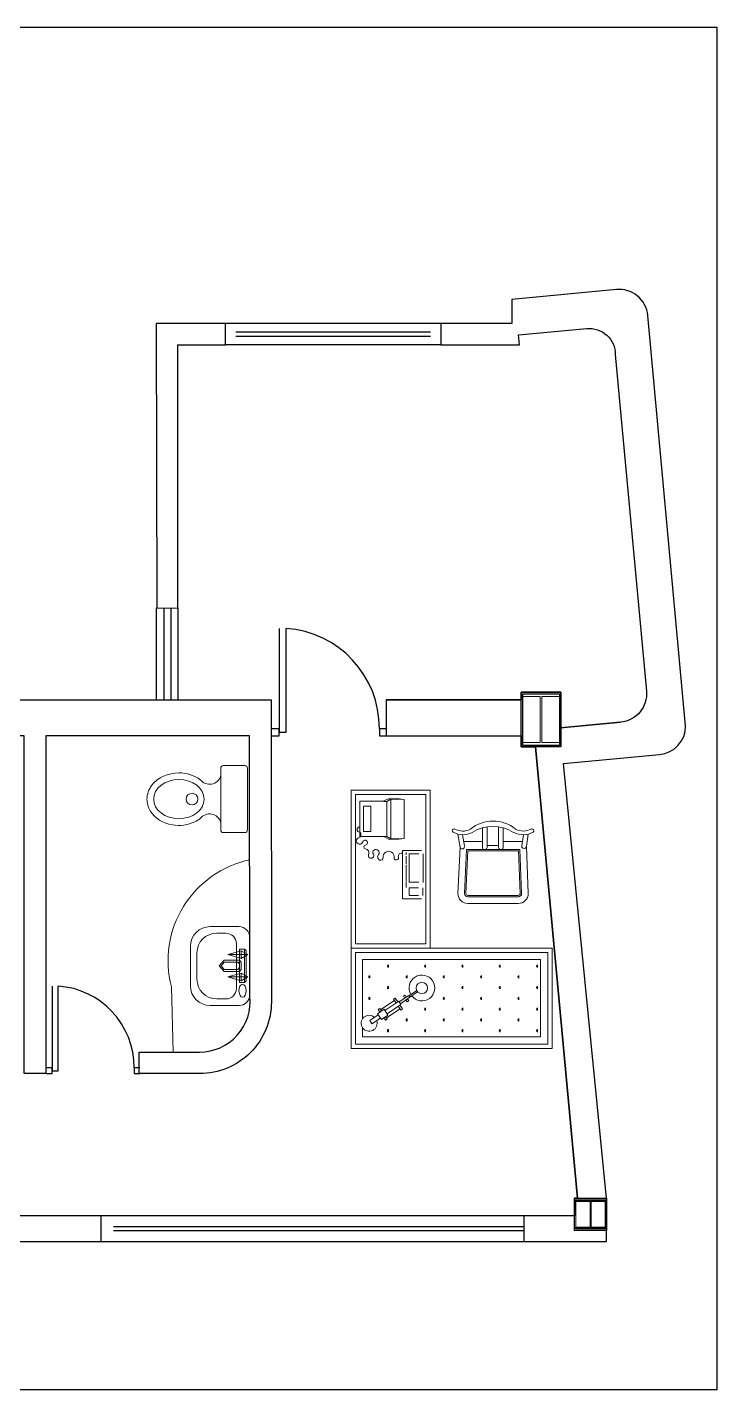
# Model space of a CAD drawing. Header units: millimetres. Extents: x -0.3 to 33.7, y -1 to 21.2.
# Drawn here: x 8.83 to 13.63, y -1.03 to 8.47 of the extents above; entities that cross this region are included whole.
import ezdxf

# ---------------------------------------------------------------- set-up
doc = ezdxf.new("R2010")
doc.units = ezdxf.units.MM
doc.header["$LTSCALE"] = 0.5
doc.layers.add('CUADROS', color=7, linetype='Continuous', plot=False)
doc.layers.add('EDIFICIO', color=7, linetype='Continuous')
doc.layers.add('VENTANA', color=8, linetype='Continuous')
doc.layers.add('ESTRUCTURAL', color=7, linetype='Continuous', lineweight=15)
doc.layers.add('MUEBLES', color=251, linetype='Continuous', lineweight=5)
doc.styles.get("Standard").update_dxf_attribs({"font": 'arial.ttf'})

# ---------------------------------------------------------------- blocks, each defined once
blk = doc.blocks.new('lavadero')
for p, q in [((-0.22, 0), (0.22, 0)), ((-0.3, -0.3), (-0.3, -0.08)), ((-0.17, -0.1), (0.17, -0.1)), ((-0.111, -0.027), (-0.125, -0.039)), ((0.129, -0.039), (-0.125, -0.039)), ((-0.125, -0.039), (-0.125, -0.077)), ((-0.125, -0.077), (0.129, -0.077)), ((-0.083, -0.014), (-0.111, -0.065)), ((0.115, -0.027), (-0.111, -0.027)), ((-0.054, -0.065), (-0.111, -0.065)), ((-0.111, -0.065), (-0.083, -0.166)), ((-0.083, -0.014), (-0.083, -0.166)), ((-0.083, -0.014), (-0.054, -0.065)), ((-0.083, -0.166), (-0.054, -0.065)), ((-0.04, -0.077), (-0.026, -0.065)), ((-0.04, -0.192), (-0.04, -0.077)), ((-0.026, -0.065), (0.03, -0.065)), ((-0.026, -0.09), (-0.012, -0.077)), ((-0.026, -0.192), (-0.026, -0.09)), ((0.03, -0.09), (0.016, -0.077)), ((0.044, -0.077), (0.03, -0.065)), ((0.03, -0.192), (0.03, -0.09)), ((0.044, -0.077), (0.044, -0.192)), ((0.087, -0.014), (0.058, -0.065)), ((0.087, -0.166), (0.058, -0.065)), ((0.087, -0.065), (0.058, -0.065)), ((0.087, -0.065), (0.087, -0.014)), ((0.087, -0.014), (0.115, -0.065)), ((0.087, -0.065), (0.115, -0.065)), ((0.087, -0.065), (0.087, -0.166)), ((0.115, -0.065), (0.087, -0.166)), ((0.115, -0.027), (0.129, -0.039)), ((0.129, -0.077), (0.129, -0.039)), ((0.3, -0.08), (0.3, -0.3)), ((-0.25, -0.25), (-0.25, -0.18)), ((0.002, -0.23), (-0.04, -0.192)), ((0.002, -0.217), (-0.026, -0.192)), ((0.03, -0.192), (0.002, -0.217)), ((0.002, -0.23), (0.044, -0.192)), ((0.25, -0.18), (0.25, -0.25)), ((0.1, -0.4), (-0.1, -0.4)), ((0.15, -0.45), (-0.15, -0.45))]:
    blk.add_line(p, q)
for centre, radius, start, end in [((0.22, -0.08), 0.08, 0, 90), ((-0.22, -0.08), 0.08, 90, 180), ((-0.17, -0.18), 0.08, 90, 180), ((0.17, -0.18), 0.08, 0, 90), ((-0.15, -0.3), 0.15, 180, 270), ((-0.1, -0.25), 0.15, 180, 270), ((0.1, -0.25), 0.15, 270, 0), ((0.15, -0.3), 0.15, 270, 0)]:
    blk.add_arc(centre, radius, start, end)
blk.add_ellipse((-0.188, -0.053), major_axis=(-0.0489, 0.001), ratio=0.561716)
blk = doc.blocks.new('INODORO')
for p, q in [((0, -0.23), (0, 0.23)), ((0.02, 0.25), (0.18, 0.25)), ((0.2, 0.23), (0.2, -0.23)), ((0.18, -0.25), (0.02, -0.25))]:
    blk.add_line(p, q)
blk.add_circle((0.414, 0), 0.0438)
for centre, radius, start, end in [((0.02, 0.23), 0.02, 90, 180), ((0.18, 0.23), 0.02, 0, 90), ((0.283, 0.197), 0.0864, 196.4375, 322.7515), ((0.283, -0.197), 0.0864, 37.1646, 163.5625), ((0.02, -0.23), 0.02, 180, 270), ((0.18, -0.23), 0.02, 270, 0)]:
    blk.add_arc(centre, radius, start, end)
blk.add_ellipse((0.512, 0), major_axis=(0.188, 0), ratio=0.77871)
blk.add_open_spline([(0.352, -0.145), (0.364, -0.154), (0.378, -0.163), (0.444, -0.194), (0.504, -0.202), (0.629, -0.181), (0.692, -0.143), (0.741, -0.061), (0.75, -0.03), (0.75, 0), (0.75, 0.036), (0.737, 0.072), (0.671, 0.163), (0.591, 0.196), (0.453, 0.196), (0.396, 0.177), (0.352, 0.144)], degree=3, knots=[3.942102, 3.942102, 3.942102, 3.942102, 4.162638, 4.162638, 4.924422, 4.924422, 5.847984, 5.847984, 6.283185, 6.283185, 6.283185, 6.801532, 6.801532, 7.861895, 7.861895, 8.624417, 8.624417, 8.624417, 8.624417])
blk = doc.blocks.new('columna')
at = {"layer": 'ESTRUCTURAL'}
for p, q in [((-0.2558, 0.3603), (0, 0.3603)), ((-0.2558, 0.3404), (-0.2558, 0.3603)), ((-0.1335, 0.3404), (-0.2558, 0.3404)), ((-0.1335, 0.3604), (-0.1335, 0.3603)), ((-0.1335, 0.3404), (-0.1335, 0.0199)), ((-0.1223, 0.3604), (-0.1223, 0.3603)), ((0, 0.3404), (-0.1223, 0.3404)), ((-0.1223, 0.3404), (-0.1223, 0.0199)), ((0, 0.3603), (0, 0.3404)), ((-0.1335, 0.0199), (-0.2558, 0.0199)), ((-0.2558, 0.0199), (-0.2558, 0)), ((-0.2558, 0), (0, 0)), ((-0.1335, 0), (-0.1335, 0)), ((0, 0.0199), (-0.1223, 0.0199)), ((-0.1223, 0), (-0.1223, 0)), ((0, 0), (0, 0.0199))]:
    blk.add_line(p, q, dxfattribs=at)
blk = doc.blocks.new('iiiiiiiiiiiii')
at = {"layer": 'ESTRUCTURAL'}
for p, q in [((0.0101, 0.105), (0.0101, 0.204)), ((0.19299, 0.204), (0.19299, 0.105)), ((0.0101, 0.105), (0.19299, 0.105)), ((0.0101, 0), (0.0101, 0.099)), ((0.0101, 0.099), (0.19299, 0.099)), ((0.19299, 0.099), (0.19299, 0))]:
    blk.add_line(p, q, dxfattribs=at)
blk.add_lwpolyline([(0, 0.204), (0.204, 0.204), (0.204, 0), (0, 0)], close=True, dxfattribs=at)
blk = doc.blocks.new('56')
at = {"layer": 'EDIFICIO'}
for p, q in [((-0.04, 0.65), (-0.04, 0.61)), ((0, 0.61), (0, 0.65)), ((-0.04, 0.61), (0, 0.61)), ((-0.02, 0.08), (-0.61, 0.08)), ((-0.04, 0.08), (-0.61, 0.08)), ((-0.02, 0.04), (-0.02, 0.08)), ((-0.61, 0.04), (-0.02, 0.04)), ((-0.04, 0.04), (-0.04, 0)), ((0, 0.04), (-0.04, 0.04)), ((0, 0), (0, 0.04))]:
    blk.add_line(p, q, dxfattribs=at)
blk.add_arc((-0.0428, 0.0415), 0.5685, 89.71429, 176.11998, dxfattribs=at)
blk = doc.blocks.new('11PCOM09-MON')
at = {"color": 0, "linetype": 'ByBlock'}
for p, q in [((0, 1), (0, 14.75)), ((0, 14.75), (9.375, 14.75)), ((1.5, 2.875), (1.5, 12.875)), ((1.5, 12.875), (4.375, 12.875)), ((4.375, 2.875), (4.375, 12.875)), ((9.375, 14.75), (11.25, 15.875)), ((9.375, 14.75), (10.625, 14.75)), ((10.625, 14.75), (12.125, 15.75)), ((10.625, 14.75), (10.625, 1.125)), ((11.25, 15.875), (15.25, 15.875)), ((12.125, 15.75), (15.375, 15.75)), ((12.125, 15.75), (12.125, 0.125)), ((15.25, 15.875), (17.375, 15.625)), ((15.375, 15.75), (17.375, 15.625)), ((17.375, 15.625), (17.375, 0.25)), ((9.125, 1), (0, 1)), ((1.5, 2.875), (4.375, 2.875)), ((11.25, 0), (9.125, 1)), ((9.375, 1.125), (10.625, 1.125)), ((10.625, 1.125), (12.125, 0.125)), ((15.375, 0), (11.25, 0)), ((12.125, 0.125), (15.375, 0.125)), ((17.375, 0.25), (15.375, 0)), ((15.375, 0.125), (17.375, 0.25))]:
    blk.add_line(p, q, dxfattribs=at)
blk = doc.blocks.new('A$C7321269A')
for p, q in [((1117.6, 1270.9), (1136.3, 1270.9)), ((1122.3, 1270.9), (1119.3, 1276.1)), ((1124.6, 1270.9), (1124.6, 1278.4)), ((1127, 1270.9), (1127, 1280.2)), ((1129.3, 1270.9), (1129.3, 1278.4)), ((1131.6, 1270.9), (1134.6, 1276.1)), ((1267.6, 1270.9), (1286.3, 1270.9)), ((1272.3, 1270.9), (1269.3, 1276.1)), ((1274.6, 1270.9), (1274.6, 1278.4)), ((1277, 1270.9), (1277, 1280.2)), ((1279.3, 1270.9), (1279.3, 1278.4)), ((1281.6, 1270.9), (1284.6, 1276.1)), ((1042.6, 1141), (1061.3, 1141)), ((1047.3, 1141), (1044.3, 1146.2)), ((1049.6, 1141), (1049.6, 1148.5)), ((1052, 1141), (1052, 1150.3)), ((1054.3, 1141), (1054.3, 1148.5)), ((1056.6, 1141), (1059.6, 1146.2)), ((1192.6, 1141), (1211.3, 1141)), ((1197.3, 1141), (1194.3, 1146.2)), ((1199.6, 1141), (1199.6, 1148.5)), ((1202, 1141), (1202, 1150.3)), ((1204.3, 1141), (1204.3, 1148.5)), ((1206.6, 1141), (1209.6, 1146.2)), ((1355.4, 1193.8), (1291.5, 1098.6)), ((1413.2, 1155), (1349.3, 1059.8)), ((1492.6, 1141), (1511.3, 1141)), ((1497.3, 1141), (1494.3, 1146.2)), ((1499.6, 1141), (1499.6, 1148.5)), ((1502, 1141), (1502, 1150.3)), ((1504.3, 1141), (1504.3, 1148.5)), ((1506.6, 1141), (1509.6, 1146.2)), ((1117.6, 1011.1), (1136.3, 1011.1)), ((1122.3, 1011.1), (1119.3, 1016.3)), ((1124.6, 1011.1), (1124.6, 1018.6)), ((1127, 1011.1), (1127, 1020.4)), ((1129.3, 1011.1), (1129.3, 1018.6)), ((1131.6, 1011.1), (1134.6, 1016.3)), ((1417.6, 1011.1), (1436.3, 1011.1)), ((1422.3, 1011.1), (1419.3, 1016.3)), ((1424.6, 1011.1), (1424.6, 1018.6)), ((1427, 1011.1), (1427, 1020.4)), ((1429.3, 1011.1), (1429.3, 1018.6)), ((1431.6, 1011.1), (1434.6, 1016.3)), ((1042.6, 881.2), (1061.3, 881.2)), ((1047.3, 881.2), (1044.3, 886.4)), ((1049.6, 881.2), (1049.6, 888.7)), ((1052, 881.2), (1052, 890.5)), ((1054.3, 881.2), (1054.3, 888.7)), ((1056.6, 881.2), (1059.6, 886.4)), ((1342.6, 881.2), (1361.3, 881.2)), ((1347.3, 881.2), (1344.3, 886.4)), ((1349.6, 881.2), (1349.6, 888.7)), ((1352, 881.2), (1352, 890.5)), ((1354.3, 881.2), (1354.3, 888.7)), ((1356.6, 881.2), (1359.6, 886.4)), ((1492.6, 881.2), (1511.3, 881.2)), ((1497.3, 881.2), (1494.3, 886.4)), ((1499.6, 881.2), (1499.6, 888.7)), ((1502, 881.2), (1502, 890.5)), ((1504.3, 881.2), (1504.3, 888.7)), ((1506.6, 881.2), (1509.6, 886.4)), ((1127, 751.3), (1127, 760.6)), ((1277, 751.3), (1277, 760.6)), ((1427, 751.3), (1427, 760.6)), ((1117.6, 751.3), (1136.3, 751.3)), ((1122.3, 751.3), (1119.3, 756.4)), ((1124.6, 751.3), (1124.6, 758.8)), ((1129.3, 751.3), (1129.3, 758.8)), ((1131.6, 751.3), (1134.6, 756.4)), ((1267.6, 751.3), (1286.3, 751.3)), ((1272.3, 751.3), (1269.3, 756.4)), ((1274.6, 751.3), (1274.6, 758.8)), ((1279.3, 751.3), (1279.3, 758.8)), ((1281.6, 751.3), (1284.6, 756.4)), ((1417.6, 751.3), (1436.3, 751.3)), ((1422.3, 751.3), (1419.3, 756.4)), ((1424.6, 751.3), (1424.6, 758.8)), ((1429.3, 751.3), (1429.3, 758.8)), ((1431.6, 751.3), (1434.6, 756.4)), ((221.6, 642), (131.4, 656.7)), ((213.8, 610), (135.7, 624.7)), ((183, 615.8), (183, 485.9)), ((545.6, 656.7), (221.6, 642)), ((545.1, 610.7), (239, 596)), ((239, 596), (239, 225.6)), ((545.6, 600.7), (249, 586.5)), ((249, 586.5), (249, 235.2)), ((559.6, 236.7), (559.6, 586.7)), ((569.6, 236.7), (569.6, 586.7)), ((615.6, 236.7), (615.6, 586.7)), ((1042.6, 621.3), (1061.3, 621.3)), ((1047.3, 621.3), (1044.3, 626.5)), ((1049.6, 621.3), (1049.6, 628.8)), ((1052, 621.3), (1052, 630.7)), ((1054.3, 621.3), (1054.3, 628.8)), ((1056.6, 621.3), (1059.6, 626.5)), ((1192.6, 621.3), (1211.3, 621.3)), ((1197.3, 621.3), (1194.3, 626.5)), ((1199.6, 621.3), (1199.6, 628.8)), ((1202, 621.3), (1202, 630.7)), ((1204.3, 621.3), (1204.3, 628.8)), ((1206.6, 621.3), (1209.6, 626.5)), ((1342.6, 621.3), (1361.3, 621.3)), ((1347.3, 621.3), (1344.3, 626.5)), ((1349.6, 621.3), (1349.6, 628.8)), ((1352, 621.3), (1352, 630.7)), ((1354.3, 621.3), (1354.3, 628.8)), ((1356.6, 621.3), (1359.6, 626.5)), ((1492.6, 621.3), (1511.3, 621.3)), ((1497.3, 621.3), (1494.3, 626.5)), ((1499.6, 621.3), (1499.6, 628.8)), ((1502, 621.3), (1502, 630.7)), ((1504.3, 621.3), (1504.3, 628.8)), ((1506.6, 621.3), (1509.6, 626.5)), ((219.8, 485.9), (87.8, 485.9)), ((1117.6, 491.4), (1136.3, 491.4)), ((1122.3, 491.4), (1119.3, 496.6)), ((1124.6, 491.4), (1124.6, 498.9)), ((1127, 491.4), (1127, 500.8)), ((1129.3, 491.4), (1129.3, 498.9)), ((1131.6, 491.4), (1134.6, 496.6)), ((1267.6, 491.4), (1286.3, 491.4)), ((1272.3, 491.4), (1269.3, 496.6)), ((1274.6, 491.4), (1274.6, 498.9)), ((1277, 491.4), (1277, 500.8)), ((1279.3, 491.4), (1279.3, 498.9)), ((1281.6, 491.4), (1284.6, 496.6)), ((1417.6, 491.4), (1436.3, 491.4)), ((1422.3, 491.4), (1419.3, 496.6)), ((1424.6, 491.4), (1424.6, 498.9)), ((1427, 491.4), (1427, 500.8)), ((1429.3, 491.4), (1429.3, 498.9)), ((1431.6, 491.4), (1434.6, 496.6)), ((219.8, 453.9), (80.9, 453.9)), ((211, 453.9), (211, 373.7)), ((80.7, 373.7), (219.8, 373.7)), ((87.5, 341.7), (219.5, 341.7)), ((183, 341.7), (183, 206.5)), ((1042.6, 361.5), (1061.3, 361.5)), ((1047.3, 361.5), (1044.3, 366.7)), ((1049.6, 361.5), (1049.6, 369)), ((1052, 361.5), (1052, 370.9)), ((1054.3, 361.5), (1054.3, 369)), ((1056.6, 361.5), (1059.6, 366.7)), ((1192.6, 361.5), (1211.3, 361.5)), ((1197.3, 361.5), (1194.3, 366.7)), ((1199.6, 361.5), (1199.6, 369)), ((1202, 361.5), (1202, 370.9)), ((1204.3, 361.5), (1204.3, 369)), ((1206.6, 361.5), (1209.6, 366.7)), ((1342.6, 361.5), (1361.3, 361.5)), ((1347.3, 361.5), (1344.3, 366.7)), ((1349.6, 361.5), (1349.6, 369)), ((1352, 361.5), (1352, 370.9)), ((1354.3, 361.5), (1354.3, 369)), ((1356.6, 361.5), (1359.6, 366.7)), ((1492.6, 361.5), (1511.3, 361.5)), ((1497.3, 361.5), (1494.3, 366.7)), ((1499.6, 361.5), (1499.6, 369)), ((1502, 361.5), (1502, 370.9)), ((1504.3, 361.5), (1504.3, 369)), ((1506.6, 361.5), (1509.6, 366.7)), ((135.7, 198.7), (213.8, 211.6)), ((239, 225.6), (545.2, 212.7)), ((249, 235.2), (545.6, 222.7)), ((1117.6, 231.6), (1136.3, 231.6)), ((1122.3, 231.6), (1119.3, 236.8)), ((1124.6, 231.6), (1124.6, 239.1)), ((1127, 231.6), (1127, 241)), ((1129.3, 231.6), (1129.3, 239.1)), ((1131.6, 231.6), (1134.6, 236.8)), ((1267.6, 231.6), (1286.3, 231.6)), ((1272.3, 231.6), (1269.3, 236.8)), ((1274.6, 231.6), (1274.6, 239.1)), ((1277, 231.6), (1277, 241)), ((1279.3, 231.6), (1279.3, 239.1)), ((1281.6, 231.6), (1284.6, 236.8)), ((1417.6, 231.6), (1436.3, 231.6)), ((1422.3, 231.6), (1419.3, 236.8)), ((1424.6, 231.6), (1424.6, 239.1)), ((1427, 231.6), (1427, 241)), ((1429.3, 231.6), (1429.3, 239.1)), ((1431.6, 231.6), (1434.6, 236.8)), ((131.4, 166.7), (218.9, 179.6)), ((218.9, 179.6), (545.6, 166.7)), ((1042.6, 101.7), (1061.3, 101.7)), ((1047.3, 101.7), (1044.3, 106.9)), ((1049.6, 101.7), (1049.6, 109.2)), ((1052, 101.7), (1052, 111.1)), ((1054.3, 101.7), (1054.3, 109.2)), ((1056.6, 101.7), (1059.6, 106.9)), ((1192.6, 101.7), (1211.3, 101.7)), ((1197.3, 101.7), (1194.3, 106.9)), ((1199.6, 101.7), (1199.6, 109.2)), ((1202, 101.7), (1202, 111.1)), ((1204.3, 101.7), (1204.3, 109.2)), ((1206.6, 101.7), (1209.6, 106.9)), ((1342.6, 101.7), (1361.3, 101.7)), ((1347.3, 101.7), (1344.3, 106.9)), ((1349.6, 101.7), (1349.6, 109.2)), ((1352, 101.7), (1352, 111.1)), ((1354.3, 101.7), (1354.3, 109.2)), ((1356.6, 101.7), (1359.6, 106.9)), ((1492.6, 101.7), (1511.3, 101.7)), ((1497.3, 101.7), (1494.3, 106.9)), ((1499.6, 101.7), (1499.6, 109.2)), ((1502, 101.7), (1502, 111.1)), ((1504.3, 101.7), (1504.3, 109.2)), ((1506.6, 101.7), (1509.6, 106.9))]:
    blk.add_line(p, q)
at = {"linetype": 'ByBlock'}
for p, q in [((244.9, 1042.9), (582.7, 1042.9)), ((244.9, 909.6), (244.9, 1042.9)), ((260.4, 1016.3), (276, 1016.3)), ((467.5, 997), (269.7, 997)), ((269.7, 997), (269.7, 928.1)), ((284.9, 1016.3), (338.2, 1016.3)), ((344.9, 1016.3), (398.2, 1016.3)), ((402.7, 1016.3), (458.2, 1016.3)), ((462.7, 1016.3), (504.9, 1016.3)), ((467.5, 928.1), (467.5, 997)), ((506, 997), (559.3, 997)), ((506, 930.4), (506, 997)), ((559.3, 997), (559.3, 930.4)), ((582.7, 1042.9), (582.7, 909.6)), ((583.2, 880.3), (245.3, 880.3)), ((270.2, 898.8), (468, 898.8)), ((559.8, 901.1), (506.5, 901.1))]:
    blk.add_line(p, q, dxfattribs=at)
for points in [[(-173.9, 1400.3), (926.1, 1400.3), (926.1, 850.3), (-173.9, 850.3)], [(-143.9, 1370.3), (896.1, 1370.3), (896.1, 880.3), (-143.9, 880.3)], [(926.1, 0.3), (926.1, 1400.3), (1626.1, 1400.3), (1626.1, 0.3)], [(956.1, 30.3), (956.1, 1370.3), (1596.1, 1370.3), (1596.1, 30.3)], [(1383.5, 1217), (1352.5, 1170.8), (1393, 1143.6), (1424, 1189.8)], [(1301.6, 1065.5), (1256.7, 998.6), (1268.9, 990.4), (1313.9, 1057.3)], [(1258.7, 997.7), (1223.4, 945.1), (1232, 939.2), (1267.3, 991.8)]]:
    blk.add_lwpolyline(points, close=True)
blk.add_lwpolyline([(82.4, 1341.5, -1), (117.7, 1341.5, 0.595167), (156.1, 1344.5, -1.928701), (183.4, 1318.7, 1.630291), (208.7, 1301, -0.86838), (234, 1301, 0.493868), (274.4, 1278.2, -1.65081), (271.9, 1245.4, 1.965441), (274.4, 1209.9, -0.481989), (312.3, 1202.4, -0.603111), (294.6, 1177.1, 1.133542), (294.6, 1101.2, -1.233214), (292.1, 1070.9, 0.602981), (264.7, 1042.9, -0.520289)], format="xyb")
for points in [[(1481.9, 1320.3), (1546.1, 1320.3), (1546.1, 80.3), (1006.1, 80.3)], [(1006.1, 80.3), (1006.1, 1320.3), (1419, 1320.3)], [(1431.6, 1270.9), (1391.8, 1211.5)], [(1414.8, 1196), (1454.6, 1255.4), (1431.6, 1270.9)], [(1360.8, 1165.3), (1296.3, 1069.2), (1319.3, 1053.7), (1383.8, 1149.8)], [(1354.5, 1211.2), (1346.8, 1199.6), (1364.1, 1188)], [(1371.9, 1199.6), (1354.5, 1211.2)], [(1404.6, 1160.9), (1421.9, 1149.2), (1429.6, 1160.8), (1412.3, 1172.4)], [(1282.8, 1104.4), (1275.1, 1092.8), (1300.6, 1075.7)], [(1308.4, 1087.2), (1282.8, 1104.4)], [(1323.6, 1060.3), (1350.2, 1042.4), (1358, 1054), (1331.4, 1071.8)], [(1267.7, 1016), (1254.5, 1024.9), (1262.2, 1036.4), (1275.5, 1027.5)], [(1280.8, 1007.2), (1294.1, 998.3), (1301.8, 1009.8), (1288.6, 1018.7)]]:
    blk.add_lwpolyline(points)
blk.add_circle((1204.3, 907.3), 40)
for centre, radius, start, end in [((1450.5, 1274.6), 55.5, 250.9131, 221.99119), ((1204.3, 907.3), 90, 59.45581, 52.80605), ((107.6, 683.6), 12.5, 32.27851, 213.42736), ((-4.9, 622.4), 115.6, 332.48586, 29.07889), ((-4.9, 622.4), 140.6, 332.48586, 28.88271), ((217.7, 626), 16.5, 256.27479, 103.72521), ((545.6, 586.7), 70, 0, 90), ((545.6, 586.7), 24, 0, 90), ((545.6, 586.7), 14, 0, 90), ((287.3, 411.7), 246.4, 140.3459, 219.6541), ((345.3, 413.4), 267.6, 147.31862, 212.68138), ((223, 469.9), 16.3, 258.67477, 101.32523), ((223, 357.7), 16.3, 257.79146, 101.19864), ((-4.9, 201.1), 115.6, 331.97803, 27.51414), ((-4.9, 201.1), 140.6, 331.11729, 27.51414), ((216.4, 195.6), 16.2, 260.86137, 99.13863), ((545.6, 236.7), 14, 270, 0), ((545.6, 236.7), 70, 270, 0), ((545.6, 236.7), 24, 270, 0), ((107.6, 139.9), 12.5, 146.57264, 327.72149)]:
    blk.add_arc(centre, radius, start, end)
at = {"linetype": 'ByBlock', "xscale": 17.78, "yscale": 17.78, "zscale": 17.78, "rotation": 270}
blk.add_blockref('11PCOM09-MON', (-114.9, 1339.9), dxfattribs=at)
at = {"flags": 9}
for tag in ['ZSIZE', 'YSIZE', 'XSIZE']:
    blk.add_attdef(tag, (0, 0.2, 0), '', height=0.5, dxfattribs=at)

msp = doc.modelspace()

# ---------------------------------------------------------------- linework, layer by layer
at = {"layer": 'CUADROS'}
msp.add_lwpolyline([(-0.3213, 8.4657), (13.6317, 8.4657), (13.6317, -1.0328), (-0.3213, -1.0328)], close=True, dxfattribs=at)
at = {"layer": 'EDIFICIO'}
for p, q in [((11.3285, 3.776), (12.2704, 3.776)), ((12.2704, 3.776), (11.3285, 3.776)), ((12.541, 3.581), (12.9622, 3.6208)), ((12.541, 3.581), (12.9622, 3.6208)), ((11.3285, 3.526), (12.2702, 3.526)), ((12.5645, 3.3321), (13.2341, 3.3954)), ((12.5645, 3.3321), (13.2341, 3.3954)), ((12.6506, 0.2818), (12.7496, 0.2818)), ((12.6506, 0.2818), (12.7496, 0.2818)), ((12.6506, 0.2818), (12.7496, 0.2818)), ((12.7496, 0.2818), (12.7496, 0.099)), ((12.7496, 0.2818), (12.7496, 0.099)), ((12.7496, 0.2818), (12.7496, 0.099)), ((12.7556, 0.2818), (12.8546, 0.2818)), ((12.7556, 0.2818), (12.7556, 0.099)), ((12.7556, 0.2818), (12.8546, 0.2818)), ((12.7556, 0.2818), (12.7556, 0.099)), ((12.7556, 0.2818), (12.8546, 0.2818)), ((12.7556, 0.2818), (12.7556, 0.099)), ((12.7496, 0.099), (12.6506, 0.099)), ((12.7496, 0.099), (12.6506, 0.099)), ((12.7496, 0.099), (12.6506, 0.099)), ((12.8546, 0.099), (12.7556, 0.099)), ((12.8546, 0.099), (12.7556, 0.099)), ((12.8546, 0.099), (12.7556, 0.099))]:
    msp.add_line(p, q, dxfattribs=at)
at = {"layer": 'EDIFICIO', "ltscale": 0.05}
msp.add_line((12.6611, 0.3019), (12.3698, 3.4494), dxfattribs=at)
at = {"layer": 'EDIFICIO'}
for points in [[(0.7408, 7.4969), (8.7285, 7.4969), (8.7285, 3.776), (10.5285, 3.7772), (10.53, 1.6712, -0.414629), (10.03, 1.1712), (9.609, 1.1712), (9.609, 1.3212), (10.03, 1.3212, 0.446701), (10.3797, 1.7116), (10.3785, 3.526), (8.959, 3.526), (8.959, 1.1712), (8.809, 1.1712), (8.809, 3.526), (8.5775, 3.526), (8.5785, 7.2415), (0.8903, 7.2468), (0.7409, 7.2468)], [(11.7104, 6.251), (12.258, 6.251), (12.2513, 6.3217), (12.7263, 6.3657, -0.441548), (12.9255, 6.1841), (13.1425, 3.8383, -0.413646), (12.9622, 3.6208), (12.546, 3.5815), (12.546, 3.8297), (12.2702, 3.8297), (12.2702, 3.776), (11.3285, 3.776), (11.3285, 3.526), (12.2702, 3.526), (12.2702, 3.4494), (12.3698, 3.4494), (12.6611, 0.3019), (12.6406, 0.3019), (12.6406, 0.1799), (12.2889, 0.1799), (12.2889, 0), (12.8646, 0), (12.8646, 0.3019), (12.5645, 3.3321), (13.2341, 3.3954, 0.386886), (13.4153, 3.5945), (13.1513, 6.4565, 0.414955), (12.9334, 6.6372), (12.2047, 6.5684), (12.2047, 6.401), (11.7104, 6.401)]]:
    msp.add_lwpolyline(points, format="xyb", close=True, dxfattribs=at)
for points in [[(9.7285, 4.417), (9.8785, 4.4173), (9.8789, 6.251), (10.2104, 6.251), (10.2104, 6.401), (9.7285, 6.401), (9.7319, 4.417)], [(12.2702, 3.4494), (12.2702, 3.8297), (12.546, 3.8297), (12.546, 3.4494)], [(12.8646, 0.3019), (12.8646, 0.0779), (12.6406, 0.0779), (12.6406, 0.3019)], [(12.8646, 0.3019), (12.8646, 0.0779), (12.6406, 0.0779), (12.6406, 0.3019)], [(12.8646, 0.3019), (12.8646, 0.0779), (12.6406, 0.0779), (12.6406, 0.3019)], [(8.047, 0.1805), (8.047, 0.0003), (9.3445, 0.0003), (9.3445, 0.1805)]]:
    msp.add_lwpolyline(points, close=True, dxfattribs=at)
for points in [[(12.2802, 3.4594), (12.2802, 3.8197), (12.536, 3.8197), (12.536, 3.4594), (12.2802, 3.4594)], [(12.536, 3.4793), (12.536, 3.4594), (12.2802, 3.4594)], [(12.536, 3.4793), (12.536, 3.4594), (12.2802, 3.4594)], [(12.6506, 0.2818), (12.6506, 0.2919), (12.8546, 0.2919), (12.8546, 0.2818)], [(12.8546, 0.099), (12.8546, 0.0879), (12.6506, 0.0879), (12.6506, 0.099)]]:
    msp.add_lwpolyline(points, dxfattribs=at)
at = {"layer": 'MUEBLES'}
msp.add_line((9.8448, 1.3212), (9.8342, 1.7767), dxfattribs=at)
msp.add_arc((10.5286, 1.9595), 0.7181, 101.94292, 194.74509, dxfattribs=at)
at = {"layer": 'VENTANA'}
for p, q in [((11.6387, 6.401), (10.2104, 6.401)), ((11.7104, 6.401), (11.5482, 6.401)), ((11.7104, 6.401), (11.5482, 6.401)), ((11.6687, 6.251), (10.2104, 6.251)), ((11.7104, 6.251), (11.6687, 6.251)), ((11.7104, 6.251), (11.6687, 6.251)), ((9.7285, 4.417), (9.7286, 3.7758)), ((9.7813, 4.4172), (9.7813, 3.776)), ((9.829, 4.4172), (9.829, 3.7777)), ((9.8785, 4.4172), (9.8786, 3.776)), ((12.2889, 0.1792), (9.3445, 0.1792)), ((9.3445, 0.0003), (12.2889, 0.0003))]:
    msp.add_line(p, q, dxfattribs=at)
at = {"layer": 'VENTANA', "ltscale": 0.025}
for p, q in [((11.6387, 6.3395), (10.2822, 6.3395)), ((11.6387, 6.3095), (10.2822, 6.3095)), ((12.2889, 0.104), (9.4302, 0.104)), ((12.2889, 0.074), (9.4302, 0.074))]:
    msp.add_line(p, q, dxfattribs=at)

# ---------------------------------------------------------------- block references
at = {"layer": 'EDIFICIO'}
msp.add_blockref('columna', (12.536, 3.4594), dxfattribs=at)
msp.add_blockref('columna', (12.536, 3.4594), dxfattribs=at)
msp.add_blockref('columna', (12.536, 3.4594), dxfattribs=at)
at = {"layer": 'EDIFICIO', "rotation": 270}
msp.add_blockref('iiiiiiiiiiiii', (12.6506, 0.2919), dxfattribs=at)
msp.add_blockref('iiiiiiiiiiiii', (12.6506, 0.2919), dxfattribs=at)
at = {"layer": 'MUEBLES'}
for name, p, xscale, yscale, zscale, rotation in [('56', (10.534, 3.5266), 1.226880644650714, 1.226880644650714, 1.226880644650714, 270), ('A$C7321269A', (12.4857, 2.9725), -0.00100000000000001, 0.00100000000000001, 0.00100000000000001, 90), ('56', (8.9642, 1.1713), 1.000140550258779, 1.000140550258779, 1.000140550258779, 270)]:
    msp.add_blockref(name, p, dxfattribs=dict(at, xscale=xscale, yscale=yscale, zscale=zscale, rotation=rotation))
at = {"layer": 'MUEBLES', "ltscale": 0.1, "xscale": -0.9333333335537191, "yscale": 0.9333333335539464, "zscale": 0.9333333335536669}
msp.add_blockref('INODORO', (10.3635, 3.0848), dxfattribs=at)
at = {"layer": 'MUEBLES', "ltscale": 0.1, "xscale": -0.9166666666669698, "yscale": 0.9166666666667423, "zscale": 0.9166666666668036, "rotation": 270}
msp.add_blockref('lavadero', (10.3782, 1.9208), dxfattribs=at)

doc.saveas('drawing.dxf')
